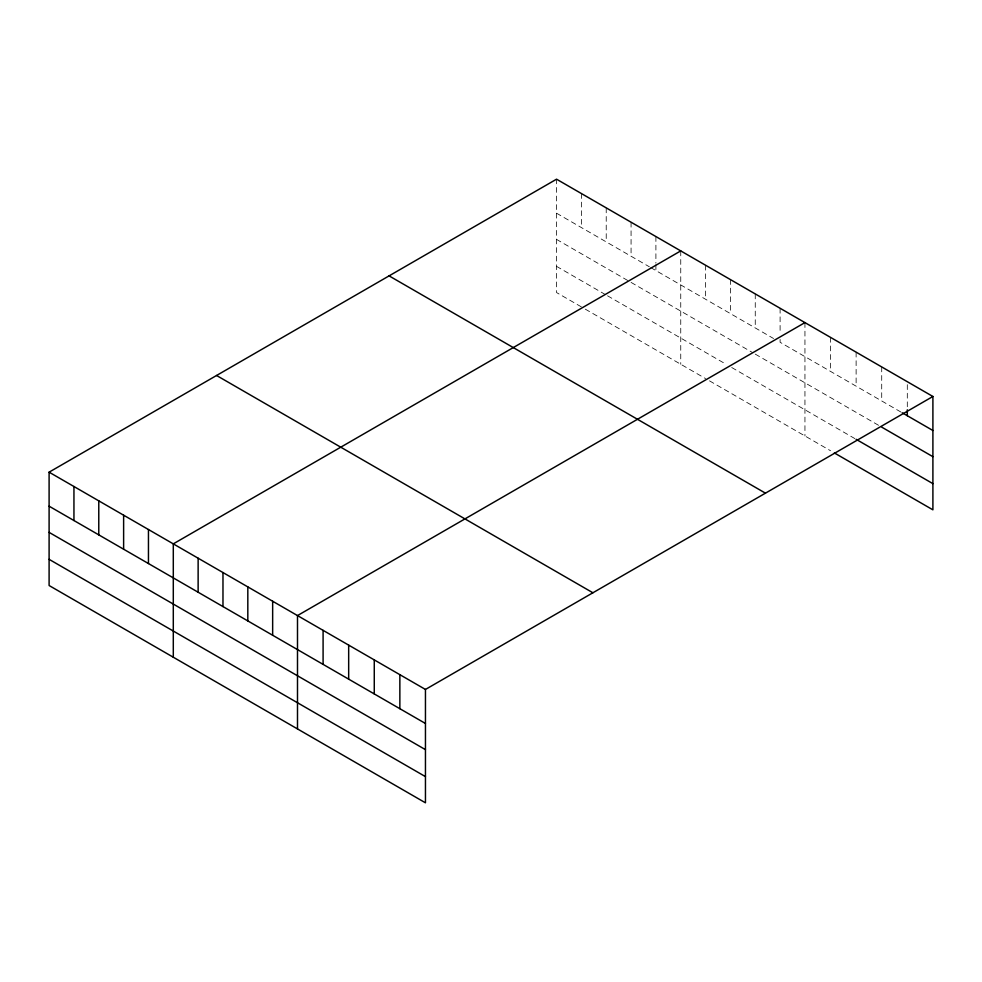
<?xml version="1.0" encoding="UTF-8"?>
<svg xmlns="http://www.w3.org/2000/svg" width="982" height="982" viewBox="0 0 982 982"><rect width="100%" height="100%" fill="white"/><g stroke="black" fill="none" stroke-linecap="round" stroke-linejoin="round"><path stroke-width="0.74" stroke-dasharray="4.91 3.68" d="M581.381 306.887L556.548 292.55L556.548 179.19M556.548 213.217L649.372 266.797M650.673 267.558L773.558 338.508M900.911 412.035L780.101 342.276L780.101 339.318M556.548 239.399L629.757 281.662M631.07 282.411L752.642 352.612M755.256 354.121L879.16 425.648M556.548 266.368L606.225 295.054M607.539 295.803L726.496 364.494M731.725 367.513L854.843 438.586M585.309 309.158L705.579 378.598M709.507 380.856L830.527 450.726M907.307 384.662L907.307 408.328M881.713 366.924L881.713 400.951M856.12 352.157L856.12 386.172M830.527 337.378L830.527 371.392M804.945 322.599L804.945 435.959M780.101 308.262L780.101 333.401M755.256 293.925L755.256 327.939M730.424 279.575L730.424 313.602M705.579 265.238L705.579 299.252M680.747 250.901L680.747 364.248M655.902 236.564L655.902 263.176M655.902 264.661L655.902 270.578M631.07 222.214L631.07 256.241M606.225 207.877L606.225 241.891M581.381 193.54L581.381 227.554"/><path stroke-width="1.47" d="M932.9 396.483L556.548 179.19L49.1 472.17L49.1 585.518L425.452 802.81L425.452 689.45L932.9 396.483L932.9 509.83L834.369 452.947M680.747 250.901L173.298 543.868L173.298 657.228M804.945 322.599L297.497 615.579L297.497 728.926M902.188 412.771L932.9 430.497M881.713 427.133L932.9 456.679M856.12 439.322L932.9 483.647M389.093 275.881L765.444 493.16M216.556 375.48L592.907 592.772M49.1 472.17L425.452 689.45M49.1 506.184L425.452 723.476M49.1 532.367L425.452 749.647M49.1 559.335L425.452 776.627M907.307 409.801L907.307 415.717M399.858 674.671L399.858 708.697M374.265 659.904L374.265 693.918M348.671 645.125L348.671 679.139M323.09 630.346L323.09 664.372M272.652 601.23L272.652 635.256M247.82 586.892L247.82 620.906M222.975 572.555L222.975 606.569M198.131 558.206L198.131 592.232M148.454 529.531L148.454 563.545M123.622 515.194L123.622 549.208M98.777 500.845L98.777 534.871M73.945 486.507L73.945 520.521"/></g></svg>
